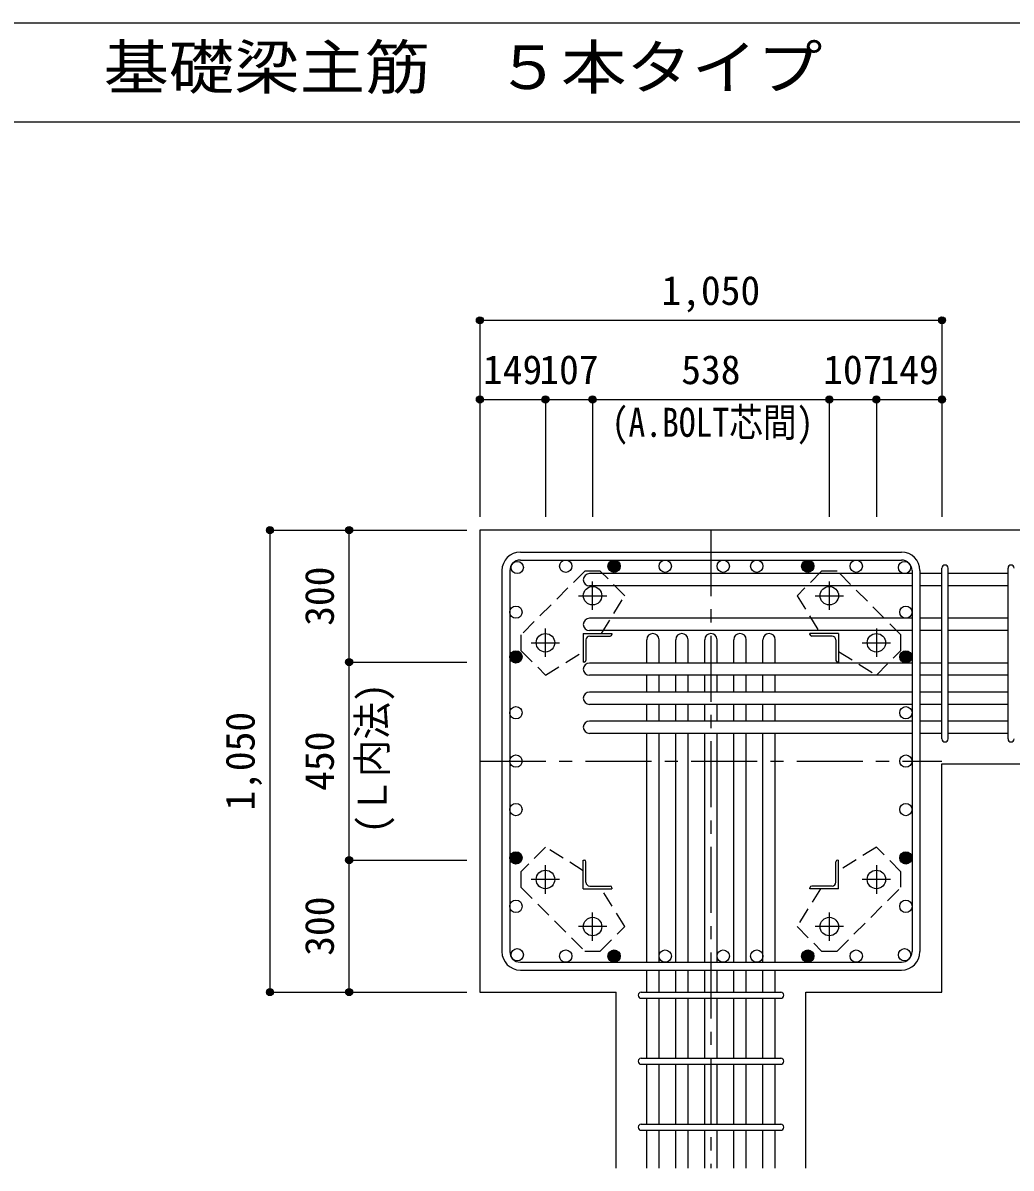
# Model space of a CAD drawing. Units: millimetres at full size, sheet at 1:30. Extents: x -5973 to 5954, y -4195 to 4201.
# Drawn here: x -1011 to 1234, y 1598 to 4201 of the extents above; entities that cross this region are included whole.
import ezdxf
from ezdxf.enums import TextEntityAlignment as Align

# ---------------------------------------------------------------- set-up
doc = ezdxf.new("R2010")
doc.units = ezdxf.units.MM
doc.header["$LTSCALE"] = 30
doc.header["$PDMODE"] = 32
doc.header["$PDSIZE"] = 15
doc.linetypes.add('CHAIN1', pattern=[8, 5, -1, 1, -1])
doc.linetypes.add('DASHED1', pattern=[1.8, 1.2, -0.6])
for name, color, linetype in [('0-1', 2, 'Continuous'), ('0-2', 4, 'Continuous'), ('0-3', 4, 'Continuous'), ('0-4', 7, 'Continuous'), ('0-5', 7, 'Continuous'), ('0-6', 7, 'Continuous'), ('0-7', 4, 'Continuous'), ('0-9', 4, 'DASHED1'), ('0-D', 4, 'Continuous'), ('6-7_文字', 7, 'Continuous'), ('F-0_枠', 6, 'Continuous')]:
    doc.layers.add(name, color=color, linetype=linetype)
doc.styles.add('ＭＳ ゴシック', font='')
doc.styles.get('ＭＳ ゴシック').set_extended_font_data('MS Gothic')

msp = doc.modelspace()

# ---------------------------------------------------------------- linework, layer by layer
at = {"layer": '0-1'}
for p, q in [((1477.44, 3048.3), (27.44, 3048.3)), ((27.44, 3048.3), (27.44, 1998.3)), ((1077.44, 2516.8), (1477.44, 2516.8)), ((1077.44, 1998.3), (1077.44, 2516.8)), ((27.44, 1998.3), (336.94, 1998.3)), ((336.94, 1598.3), (336.94, 1998.3)), ((767.94, 1598.3), (767.94, 1998.3)), ((767.94, 1998.3), (1077.44, 1998.3))]:
    msp.add_line(p, q, dxfattribs=at)
at = {"layer": '0-2', "linetype": 'CHAIN1'}
for p, q in [((283.44, 2867.1), (283.44, 2931.6)), ((821.44, 2931.6), (821.44, 2867.1)), ((251.14, 2899.3), (315.64, 2899.3)), ((789.24, 2899.3), (853.74, 2899.3)), ((176.44, 2760.1), (176.44, 2824.6)), ((928.44, 2824.6), (928.44, 2760.1)), ((144.14, 2792.3), (208.64, 2792.3)), ((896.24, 2792.3), (960.74, 2792.3)), ((176.44, 2222), (176.44, 2286.5)), ((928.44, 2286.5), (928.44, 2222)), ((208.64, 2254.3), (144.14, 2254.3)), ((960.74, 2254.3), (896.24, 2254.3)), ((283.44, 2115), (283.44, 2179.5)), ((821.44, 2179.5), (821.44, 2115)), ((315.64, 2147.3), (251.14, 2147.3)), ((853.74, 2147.3), (789.24, 2147.3))]:
    msp.add_line(p, q, dxfattribs=at)
at = {"layer": '0-2'}
for p, q in [((262.44, 2813.3), (327.44, 2813.3)), ((262.44, 2813.3), (262.44, 2748.3)), ((327.44, 2813.3), (327.44, 2811.3)), ((842.44, 2813.3), (777.44, 2813.3)), ((777.44, 2811.3), (777.44, 2813.3)), ((842.44, 2813.3), (842.44, 2748.3)), ((268.44, 2798.8), (268.44, 2752.3)), ((276.94, 2807.3), (323.44, 2807.3)), ((827.94, 2807.3), (781.44, 2807.3)), ((836.44, 2798.8), (836.44, 2752.3)), ((264.44, 2748.3), (262.44, 2748.3)), ((842.44, 2748.3), (840.44, 2748.3)), ((262.44, 2298.3), (264.44, 2298.3)), ((262.44, 2233.3), (262.44, 2298.3)), ((268.44, 2247.8), (268.44, 2294.3)), ((836.44, 2247.8), (836.44, 2294.3)), ((840.44, 2298.3), (842.44, 2298.3)), ((842.44, 2233.3), (842.44, 2298.3)), ((276.94, 2239.3), (323.44, 2239.3)), ((827.94, 2239.3), (781.44, 2239.3)), ((262.44, 2233.3), (327.44, 2233.3)), ((327.44, 2235.3), (327.44, 2233.3)), ((777.44, 2233.3), (777.44, 2235.3)), ((842.44, 2233.3), (777.44, 2233.3))]:
    msp.add_line(p, q, dxfattribs=at)
at = {"layer": '0-2', "color": 3}
for centre in [(283.44, 2899.3), (821.44, 2899.3), (176.44, 2792.3), (928.44, 2792.3), (176.44, 2254.3), (928.44, 2254.3), (283.44, 2147.3), (821.44, 2147.3)]:
    msp.add_circle(centre, 21, dxfattribs=at)
at = {"layer": '0-2'}
for centre, radius, start, end in [((323.44, 2811.3), 4, 270, 0), ((781.44, 2811.3), 4, 180, 270), ((276.94, 2798.8), 8.5, 90, 180), ((827.94, 2798.8), 8.5, 0, 90), ((264.44, 2752.3), 4, 270, 0), ((840.44, 2752.3), 4, 180, 270), ((264.44, 2294.3), 4, 0, 90), ((840.44, 2294.3), 4, 90, 180), ((276.94, 2247.8), 8.5, 180, 270), ((323.44, 2235.3), 4, 0, 90), ((781.44, 2235.3), 4, 90, 180), ((827.94, 2247.8), 8.5, 270, 0)]:
    msp.add_arc(centre, radius, start, end, dxfattribs=at)
at = {"layer": '0-3', "color": 3}
for centre in [(112.37, 2963.37), (222.38, 2966.3), (332.4, 2966.3), (448.44, 2966.3), (580.44, 2966.3), (656.44, 2966.3), (772.47, 2966.3), (882.49, 2966.3), (992.51, 2963.37), (992.51, 2963.37), (109.44, 2861.83), (995.44, 2861.83), (109.44, 2760.3), (995.44, 2760.3), (109.44, 2633.32), (995.44, 2633.32), (109.44, 2523.3), (995.44, 2523.3), (109.44, 2413.28), (995.44, 2413.28), (109.44, 2303.26), (995.44, 2303.26), (109.44, 2193.25), (995.44, 2193.25), (112.37, 2083.23), (222.38, 2080.3), (332.4, 2080.3), (448.44, 2080.3), (580.44, 2080.3), (656.44, 2080.3), (772.47, 2080.3), (882.49, 2080.3), (992.51, 2083.23)]:
    msp.add_circle(centre, 14, dxfattribs=at)
at = {"layer": '0-3'}
for centre, radius in [((332.4, 2966.3), 12.6), ((332.4, 2966.3), 11.2), ((332.4, 2966.3), 9.8), ((332.4, 2966.3), 8.4), ((332.4, 2966.3), 7), ((332.4, 2966.3), 5.6), ((332.4, 2966.3), 4.2), ((332.4, 2966.3), 2.8), ((332.4, 2966.3), 1.4), ((772.47, 2966.3), 12.6), ((772.47, 2966.3), 11.2), ((772.47, 2966.3), 9.8), ((772.47, 2966.3), 8.4), ((772.47, 2966.3), 7), ((772.47, 2966.3), 5.6), ((772.47, 2966.3), 4.2), ((772.47, 2966.3), 2.8), ((772.47, 2966.3), 1.4), ((109.44, 2760.3), 12.6), ((109.44, 2760.3), 11.2), ((109.44, 2760.3), 9.8), ((109.44, 2760.3), 8.4), ((109.44, 2760.3), 7), ((109.44, 2760.3), 5.6), ((109.44, 2760.3), 4.2), ((109.44, 2760.3), 2.8), ((109.44, 2760.3), 1.4), ((995.44, 2760.3), 12.6), ((995.44, 2760.3), 11.2), ((995.44, 2760.3), 9.8), ((995.44, 2760.3), 8.4), ((995.44, 2760.3), 7), ((995.44, 2760.3), 5.6), ((995.44, 2760.3), 4.2), ((995.44, 2760.3), 2.8), ((995.44, 2760.3), 1.4), ((109.44, 2303.26), 12.6), ((109.44, 2303.26), 11.2), ((109.44, 2303.26), 9.8), ((109.44, 2303.26), 8.4), ((109.44, 2303.26), 7), ((109.44, 2303.26), 5.6), ((109.44, 2303.26), 4.2), ((109.44, 2303.26), 2.8), ((109.44, 2303.26), 1.4), ((995.44, 2303.26), 12.6), ((995.44, 2303.26), 11.2), ((995.44, 2303.26), 9.8), ((995.44, 2303.26), 8.4), ((995.44, 2303.26), 7), ((995.44, 2303.26), 5.6), ((995.44, 2303.26), 4.2), ((995.44, 2303.26), 2.8), ((995.44, 2303.26), 1.4), ((332.4, 2080.3), 12.6), ((332.4, 2080.3), 11.2), ((332.4, 2080.3), 9.8), ((332.4, 2080.3), 8.4), ((332.4, 2080.3), 7), ((332.4, 2080.3), 5.6), ((332.4, 2080.3), 4.2), ((332.4, 2080.3), 2.8), ((772.47, 2080.3), 12.6), ((772.47, 2080.3), 11.2), ((772.47, 2080.3), 9.8), ((772.47, 2080.3), 8.4), ((772.47, 2080.3), 7), ((772.47, 2080.3), 5.6), ((772.47, 2080.3), 4.2), ((772.47, 2080.3), 2.8), ((332.4, 2080.3), 1.4), ((772.47, 2080.3), 1.4)]:
    msp.add_circle(centre, radius, dxfattribs=at)
at = {"layer": '0-4'}
for p, q in [((119.44, 2998.3), (985.44, 2998.3)), ((119.44, 2980.3), (985.44, 2980.3)), ((77.44, 2956.3), (77.44, 2090.3)), ((95.44, 2956.3), (95.44, 2090.3)), ((1009.44, 2956.3), (1009.44, 2090.3)), ((1027.44, 2956.3), (1027.44, 2090.3)), ((119.44, 2066.3), (985.44, 2066.3)), ((119.44, 2048.3), (985.44, 2048.3))]:
    msp.add_line(p, q, dxfattribs=at)
for centre, radius, start, end in [((119.44, 2956.3), 42, 90, 180), ((985.44, 2956.3), 42, 0, 90), ((119.44, 2956.3), 24, 90, 180), ((985.44, 2956.3), 24, 0, 90), ((119.44, 2090.3), 42, 180, 270), ((119.44, 2090.3), 24, 180, 270), ((985.44, 2090.3), 42, 270, 0), ((985.44, 2090.3), 24, 270, 0)]:
    msp.add_arc(centre, radius, start, end, dxfattribs=at)
at = {"layer": '0-5'}
for p, q in [((1009.44, 2949.37), (276.44, 2949.37)), ((1077.44, 2949.37), (1027.44, 2949.37)), ((1227.44, 2949.37), (1091.44, 2949.37)), ((1009.44, 2921.37), (276.44, 2921.37)), ((1077.44, 2921.37), (1027.44, 2921.37)), ((1227.44, 2921.37), (1091.44, 2921.37)), ((1009.44, 2847.83), (276.44, 2847.83)), ((1077.44, 2847.83), (1027.44, 2847.83)), ((1227.44, 2847.83), (1091.44, 2847.83)), ((1009.44, 2819.83), (276.44, 2819.83)), ((1077.44, 2819.83), (1027.44, 2819.83)), ((1227.44, 2819.83), (1091.44, 2819.83)), ((406.44, 2746.3), (406.44, 2799.3)), ((434.44, 2746.3), (434.44, 2799.3)), ((472.44, 2746.3), (472.44, 2799.3)), ((500.44, 2746.3), (500.44, 2799.3)), ((538.44, 2746.3), (538.44, 2799.3)), ((566.44, 2746.3), (566.44, 2799.3)), ((604.44, 2746.3), (604.44, 2799.3)), ((632.44, 2746.3), (632.44, 2799.3)), ((670.44, 2746.3), (670.44, 2799.3)), ((698.44, 2746.3), (698.44, 2799.3)), ((1009.44, 2746.3), (276.44, 2746.3)), ((1077.44, 2746.3), (1027.44, 2746.3)), ((1227.44, 2746.3), (1091.44, 2746.3)), ((1009.44, 2718.3), (276.44, 2718.3)), ((406.44, 2680.3), (406.44, 2718.3)), ((434.44, 2680.3), (434.44, 2718.3)), ((472.44, 2680.3), (472.44, 2718.3)), ((500.44, 2680.3), (500.44, 2718.3)), ((538.44, 2680.3), (538.44, 2718.3)), ((566.44, 2680.3), (566.44, 2718.3)), ((604.44, 2680.3), (604.44, 2718.3)), ((632.44, 2680.3), (632.44, 2718.3)), ((670.44, 2680.3), (670.44, 2718.3)), ((698.44, 2680.3), (698.44, 2718.3)), ((1077.44, 2718.3), (1027.44, 2718.3)), ((1227.44, 2718.3), (1091.44, 2718.3)), ((1009.44, 2680.3), (276.44, 2680.3)), ((1077.44, 2680.3), (1027.44, 2680.3)), ((1227.44, 2680.3), (1091.44, 2680.3)), ((1009.44, 2652.3), (276.44, 2652.3)), ((406.44, 2614.3), (406.44, 2652.3)), ((434.44, 2614.3), (434.44, 2652.3)), ((472.44, 2614.3), (472.44, 2652.3)), ((500.44, 2614.3), (500.44, 2652.3)), ((538.44, 2614.3), (538.44, 2652.3)), ((566.44, 2614.3), (566.44, 2652.3)), ((604.44, 2614.3), (604.44, 2652.3)), ((632.44, 2614.3), (632.44, 2652.3)), ((670.44, 2614.3), (670.44, 2652.3)), ((698.44, 2614.3), (698.44, 2652.3)), ((1077.44, 2652.3), (1027.44, 2652.3)), ((1227.44, 2652.3), (1091.44, 2652.3)), ((1009.44, 2614.3), (276.44, 2614.3)), ((1077.44, 2614.3), (1027.44, 2614.3)), ((1227.44, 2614.3), (1091.44, 2614.3)), ((1009.44, 2586.3), (276.44, 2586.3)), ((406.44, 2066.3), (406.44, 2586.3)), ((434.44, 2066.3), (434.44, 2586.3)), ((472.44, 2066.3), (472.44, 2586.3)), ((500.44, 2066.3), (500.44, 2586.3)), ((538.44, 2066.3), (538.44, 2586.3)), ((566.44, 2066.3), (566.44, 2586.3)), ((604.44, 2066.3), (604.44, 2586.3)), ((632.44, 2066.3), (632.44, 2586.3)), ((670.44, 2066.3), (670.44, 2586.3)), ((698.44, 2066.3), (698.44, 2586.3)), ((1077.44, 2586.3), (1027.44, 2586.3)), ((1227.44, 2586.3), (1091.44, 2586.3)), ((406.44, 1998.3), (406.44, 2048.3)), ((434.44, 1998.3), (434.44, 2048.3)), ((472.44, 1998.3), (472.44, 2048.3)), ((500.44, 1998.3), (500.44, 2048.3)), ((538.44, 1998.3), (538.44, 2048.3)), ((566.44, 1998.3), (566.44, 2048.3)), ((604.44, 1998.3), (604.44, 2048.3)), ((632.44, 1998.3), (632.44, 2048.3)), ((670.44, 1998.3), (670.44, 2048.3)), ((698.44, 1998.3), (698.44, 2048.3)), ((406.44, 1848.3), (406.44, 1984.3)), ((434.44, 1848.3), (434.44, 1984.3)), ((472.44, 1848.3), (472.44, 1984.3)), ((500.44, 1848.3), (500.44, 1984.3)), ((538.44, 1848.3), (538.44, 1984.3)), ((566.44, 1848.3), (566.44, 1984.3)), ((604.44, 1848.3), (604.44, 1984.3)), ((632.44, 1848.3), (632.44, 1984.3)), ((670.44, 1848.3), (670.44, 1984.3)), ((698.44, 1848.3), (698.44, 1984.3)), ((406.44, 1698.3), (406.44, 1834.3)), ((434.44, 1698.3), (434.44, 1834.3)), ((472.44, 1698.3), (472.44, 1834.3)), ((500.44, 1698.3), (500.44, 1834.3)), ((538.44, 1698.3), (538.44, 1834.3)), ((566.44, 1698.3), (566.44, 1834.3)), ((604.44, 1698.3), (604.44, 1834.3)), ((632.44, 1698.3), (632.44, 1834.3)), ((670.44, 1698.3), (670.44, 1834.3)), ((698.44, 1698.3), (698.44, 1834.3)), ((406.44, 1598.3), (406.44, 1684.3)), ((434.44, 1598.3), (434.44, 1684.3)), ((472.44, 1598.3), (472.44, 1684.3)), ((500.44, 1598.3), (500.44, 1684.3)), ((538.44, 1598.3), (538.44, 1684.3)), ((566.44, 1598.3), (566.44, 1684.3)), ((604.44, 1598.3), (604.44, 1684.3)), ((632.44, 1598.3), (632.44, 1684.3)), ((670.44, 1598.3), (670.44, 1684.3)), ((698.44, 1598.3), (698.44, 1684.3))]:
    msp.add_line(p, q, dxfattribs=at)
for centre, start, end in [((276.44, 2935.37), 90, 270), ((276.44, 2833.83), 90, 270), ((420.44, 2799.3), 0, 180), ((486.44, 2799.3), 0, 180), ((552.44, 2799.3), 0, 180), ((618.44, 2799.3), 0, 180), ((684.44, 2799.3), 0, 180), ((276.44, 2732.3), 90, 270), ((276.44, 2666.3), 90, 270), ((276.44, 2600.3), 90, 270)]:
    msp.add_arc(centre, 14, start, end, dxfattribs=at)
at = {"layer": '0-6'}
for p, q in [((1077.44, 2573.8), (1077.44, 2961.87)), ((1091.44, 2573.8), (1091.44, 2961.87)), ((1227.44, 2573.8), (1227.44, 2961.87)), ((393.94, 1998.3), (710.94, 1998.3)), ((393.94, 1984.3), (710.94, 1984.3)), ((393.94, 1848.3), (710.94, 1848.3)), ((393.94, 1834.3), (710.94, 1834.3)), ((393.94, 1698.3), (710.94, 1698.3)), ((393.94, 1684.3), (710.94, 1684.3))]:
    msp.add_line(p, q, dxfattribs=at)
for centre, start, end in [((1084.44, 2961.87), 0, 180), ((1084.44, 2961.87), 0, 180), ((1084.44, 2961.87), 0, 180), ((1084.44, 2961.87), 0, 180), ((1234.44, 2961.87), 0, 180), ((1084.44, 2573.8), 180, 0), ((1084.44, 2573.8), 180, 0), ((1084.44, 2573.8), 180, 0), ((1084.44, 2573.8), 180, 0), ((1234.44, 2573.8), 180, 0), ((393.94, 1991.3), 90, 270), ((393.94, 1991.3), 90, 270), ((393.94, 1991.3), 90, 270), ((393.94, 1991.3), 90, 270), ((710.94, 1991.3), 270, 90), ((710.94, 1991.3), 270, 90), ((710.94, 1991.3), 270, 90), ((710.94, 1991.3), 270, 90), ((393.94, 1841.3), 90, 270), ((710.94, 1841.3), 270, 90), ((393.94, 1691.3), 90, 270), ((710.94, 1691.3), 270, 90)]:
    msp.add_arc(centre, 7, start, end, dxfattribs=at)
at = {"layer": '0-9'}
for points in [[(265.64, 2955), (120.64, 2810.1), (120.64, 2774.7), (176.54, 2718.9), (262.44, 2772.3)], [(303.44, 2813.3), (356.84, 2899.2), (301.04, 2955), (265.64, 2955)], [(984.14, 2810.1), (839.24, 2955.1), (803.84, 2955.1), (748.04, 2899.2), (801.44, 2813.3)], [(842.44, 2772.3), (928.34, 2718.9), (984.14, 2774.7), (984.14, 2810.1)], [(262.44, 2274.3), (176.54, 2327.7), (120.74, 2271.9), (120.74, 2236.5)], [(839.24, 2091.6), (984.24, 2236.5), (984.24, 2271.9), (928.34, 2327.7), (842.44, 2274.3)], [(120.74, 2236.5), (265.64, 2091.5), (301.04, 2091.5), (356.84, 2147.4), (303.44, 2233.3)], [(801.44, 2233.3), (748.04, 2147.4), (803.84, 2091.6), (839.24, 2091.6)]]:
    msp.add_lwpolyline(points, dxfattribs=at)
at = {"layer": '0-D'}
for p, q in [((27.44, 3525.34), (27.44, 3345.34)), ((27.44, 3525.34), (27.44, 3345.34)), ((27.44, 3525.34), (1077.44, 3525.34)), ((1077.44, 3525.34), (1077.44, 3345.34)), ((27.44, 3345.34), (176.44, 3345.34)), ((27.44, 3345.34), (27.44, 3078.3)), ((176.44, 3345.34), (176.44, 3078.3)), ((176.44, 3345.34), (283.44, 3345.34)), ((283.44, 3345.34), (283.44, 3078.3)), ((283.44, 3345.34), (821.44, 3345.34)), ((821.44, 3345.34), (821.44, 3078.3)), ((821.44, 3345.34), (928.44, 3345.34)), ((928.44, 3345.34), (928.44, 3078.3)), ((928.44, 3345.34), (1077.44, 3345.34)), ((1077.44, 3345.34), (1077.44, 3078.3)), ((1077.44, 3345.34), (1077.44, 3078.3)), ((-449.6, 3048.3), (-269.6, 3048.3)), ((-449.6, 3048.3), (-269.6, 3048.3)), ((-449.6, 3048.3), (-449.6, 1998.3)), ((-269.6, 2748.3), (-269.6, 3048.3)), ((-269.6, 3048.3), (-2.56, 3048.3)), ((-269.6, 2298.3), (-269.6, 2748.3)), ((-269.6, 2748.3), (-2.56, 2748.3)), ((-269.6, 1998.3), (-269.6, 2298.3)), ((-269.6, 2298.3), (-2.56, 2298.3)), ((-449.6, 1998.3), (-269.6, 1998.3)), ((-269.6, 1998.3), (-2.56, 1998.3)), ((-269.6, 1998.3), (-2.56, 1998.3))]:
    msp.add_line(p, q, dxfattribs=at)
at = {"layer": '0-D', "linetype": 'CHAIN1'}
for p, q in [((552.44, 3048.3), (552.44, 1598.3)), ((27.44, 2523.3), (1077.44, 2523.3))]:
    msp.add_line(p, q, dxfattribs=at)
at = {"layer": '0-D'}
for centre, radius in [((27.44, 3525.34), 8), ((27.44, 3525.34), 7.2), ((27.44, 3525.34), 6.4), ((27.44, 3525.34), 5.6), ((27.44, 3525.34), 4.8), ((27.44, 3525.34), 4), ((27.44, 3525.34), 3.2), ((27.44, 3525.34), 2.4), ((27.44, 3525.34), 1.6), ((27.44, 3525.34), 0.8), ((1077.44, 3525.34), 8), ((1077.44, 3525.34), 7.2), ((1077.44, 3525.34), 6.4), ((1077.44, 3525.34), 5.6), ((1077.44, 3525.34), 4.8), ((1077.44, 3525.34), 4), ((1077.44, 3525.34), 3.2), ((1077.44, 3525.34), 2.4), ((1077.44, 3525.34), 1.6), ((1077.44, 3525.34), 0.8), ((27.44, 3345.34), 8), ((27.44, 3345.34), 7.2), ((27.44, 3345.34), 6.4), ((27.44, 3345.34), 5.6), ((27.44, 3345.34), 4.8), ((27.44, 3345.34), 4), ((27.44, 3345.34), 3.2), ((27.44, 3345.34), 2.4), ((27.44, 3345.34), 1.6), ((27.44, 3345.34), 0.8), ((176.44, 3345.34), 8), ((176.44, 3345.34), 7.2), ((176.44, 3345.34), 6.4), ((176.44, 3345.34), 5.6), ((176.44, 3345.34), 4.8), ((176.44, 3345.34), 4), ((176.44, 3345.34), 3.2), ((176.44, 3345.34), 2.4), ((176.44, 3345.34), 1.6), ((176.44, 3345.34), 0.8), ((283.44, 3345.34), 8), ((283.44, 3345.34), 7.2), ((283.44, 3345.34), 6.4), ((283.44, 3345.34), 5.6), ((283.44, 3345.34), 4.8), ((283.44, 3345.34), 4), ((283.44, 3345.34), 3.2), ((283.44, 3345.34), 2.4), ((283.44, 3345.34), 1.6), ((283.44, 3345.34), 0.8), ((821.44, 3345.34), 8), ((821.44, 3345.34), 7.2), ((821.44, 3345.34), 6.4), ((821.44, 3345.34), 5.6), ((821.44, 3345.34), 4.8), ((821.44, 3345.34), 4), ((821.44, 3345.34), 3.2), ((821.44, 3345.34), 2.4), ((821.44, 3345.34), 1.6), ((821.44, 3345.34), 0.8), ((928.44, 3345.34), 8), ((928.44, 3345.34), 7.2), ((928.44, 3345.34), 6.4), ((928.44, 3345.34), 5.6), ((928.44, 3345.34), 4.8), ((928.44, 3345.34), 4), ((928.44, 3345.34), 3.2), ((928.44, 3345.34), 2.4), ((928.44, 3345.34), 1.6), ((928.44, 3345.34), 0.8), ((1077.44, 3345.34), 8), ((1077.44, 3345.34), 7.2), ((1077.44, 3345.34), 6.4), ((1077.44, 3345.34), 5.6), ((1077.44, 3345.34), 4.8), ((1077.44, 3345.34), 4), ((1077.44, 3345.34), 3.2), ((1077.44, 3345.34), 2.4), ((1077.44, 3345.34), 1.6), ((1077.44, 3345.34), 0.8), ((-449.6, 3048.3), 8), ((-449.6, 3048.3), 7.2), ((-449.6, 3048.3), 6.4), ((-449.6, 3048.3), 5.6), ((-449.6, 3048.3), 4.8), ((-449.6, 3048.3), 4), ((-449.6, 3048.3), 3.2), ((-449.6, 3048.3), 2.4), ((-449.6, 3048.3), 1.6), ((-449.6, 3048.3), 0.8), ((-269.6, 3048.3), 8), ((-269.6, 3048.3), 7.2), ((-269.6, 3048.3), 6.4), ((-269.6, 3048.3), 5.6), ((-269.6, 3048.3), 4.8), ((-269.6, 3048.3), 4), ((-269.6, 3048.3), 3.2), ((-269.6, 3048.3), 2.4), ((-269.6, 3048.3), 1.6), ((-269.6, 3048.3), 0.8), ((-269.6, 2748.3), 8), ((-269.6, 2748.3), 7.2), ((-269.6, 2748.3), 6.4), ((-269.6, 2748.3), 5.6), ((-269.6, 2748.3), 4.8), ((-269.6, 2748.3), 4), ((-269.6, 2748.3), 3.2), ((-269.6, 2748.3), 2.4), ((-269.6, 2748.3), 1.6), ((-269.6, 2748.3), 0.8), ((-269.6, 2298.3), 8), ((-269.6, 2298.3), 7.2), ((-269.6, 2298.3), 6.4), ((-269.6, 2298.3), 5.6), ((-269.6, 2298.3), 4.8), ((-269.6, 2298.3), 4), ((-269.6, 2298.3), 3.2), ((-269.6, 2298.3), 2.4), ((-269.6, 2298.3), 1.6), ((-269.6, 2298.3), 0.8), ((-449.6, 1998.3), 8), ((-449.6, 1998.3), 7.2), ((-449.6, 1998.3), 6.4), ((-269.6, 1998.3), 8), ((-269.6, 1998.3), 7.2), ((-269.6, 1998.3), 6.4), ((-449.6, 1998.3), 5.6), ((-449.6, 1998.3), 4.8), ((-449.6, 1998.3), 4), ((-449.6, 1998.3), 3.2), ((-449.6, 1998.3), 2.4), ((-449.6, 1998.3), 1.6), ((-449.6, 1998.3), 0.8), ((-269.6, 1998.3), 5.6), ((-269.6, 1998.3), 4.8), ((-269.6, 1998.3), 4), ((-269.6, 1998.3), 3.2), ((-269.6, 1998.3), 2.4), ((-269.6, 1998.3), 1.6), ((-269.6, 1998.3), 0.8)]:
    msp.add_circle(centre, radius, dxfattribs=at)
at = {"layer": '0-D', "color": 7}
for p in [(27.44, 3525.34), (1077.44, 3525.34), (27.44, 3345.34), (176.44, 3345.34), (283.44, 3345.34), (821.44, 3345.34), (928.44, 3345.34), (1077.44, 3345.34), (-449.6, 3048.3), (-269.6, 3048.3), (-269.6, 2748.3), (-269.6, 2298.3), (-449.6, 1998.3), (-269.6, 1998.3)]:
    msp.add_point(p, dxfattribs=at)
at = {"layer": 'F-0_枠'}
msp.add_line((-5972.88, 4201.15), (5954.1, 4201.15), dxfattribs=at)
at = {"layer": 'F-0_枠', "color": 2}
msp.add_line((-5972.88, 3976.15), (3723.6, 3976.15), dxfattribs=at)

# ---------------------------------------------------------------- texts
at = {"layer": '0-7', "style": 'ＭＳ ゴシック', "width": 0.85}
msp.add_text('(A.BOLT芯間)', height=65.98, dxfattribs=at).set_placement((326.92, 3240.58), align=Align.BOTTOM_LEFT)
at = {"layer": '0-7', "style": 'ＭＳ ゴシック', "width": 0.95}
msp.add_text('(Ｌ内法)', height=65.98, rotation=90, dxfattribs=at).set_placement((-164.55, 2358.7), align=Align.BOTTOM_LEFT)
at = {"layer": '0-D', "style": 'ＭＳ ゴシック'}
for s, p in [('1,050', (439.94, 3540.34)), ('149', (34.44, 3360.34)), ('107', (162.44, 3360.34)), ('538', (484.94, 3360.34)), ('107', (807.44, 3360.34)), ('149', (935.44, 3360.34))]:
    msp.add_text(s, height=65.98, dxfattribs=at).set_placement(p, align=Align.BOTTOM_LEFT)
for s, p in [('300', (-284.6, 2830.8)), ('1,050', (-464.6, 2410.8)), ('450', (-284.6, 2455.8)), ('300', (-284.6, 2080.8))]:
    msp.add_text(s, height=65.98, rotation=90, dxfattribs=at).set_placement(p, align=Align.BOTTOM_LEFT)
at = {"layer": '6-7_文字', "color": 2, "style": 'ＭＳ ゴシック', "width": 1.1}
msp.add_text('\u3000\u3000基礎梁主筋\u3000５本タイプ', height=98.97, dxfattribs=at).set_placement((-1124.64, 4021.15), align=Align.BOTTOM_LEFT)

doc.saveas('drawing.dxf')
